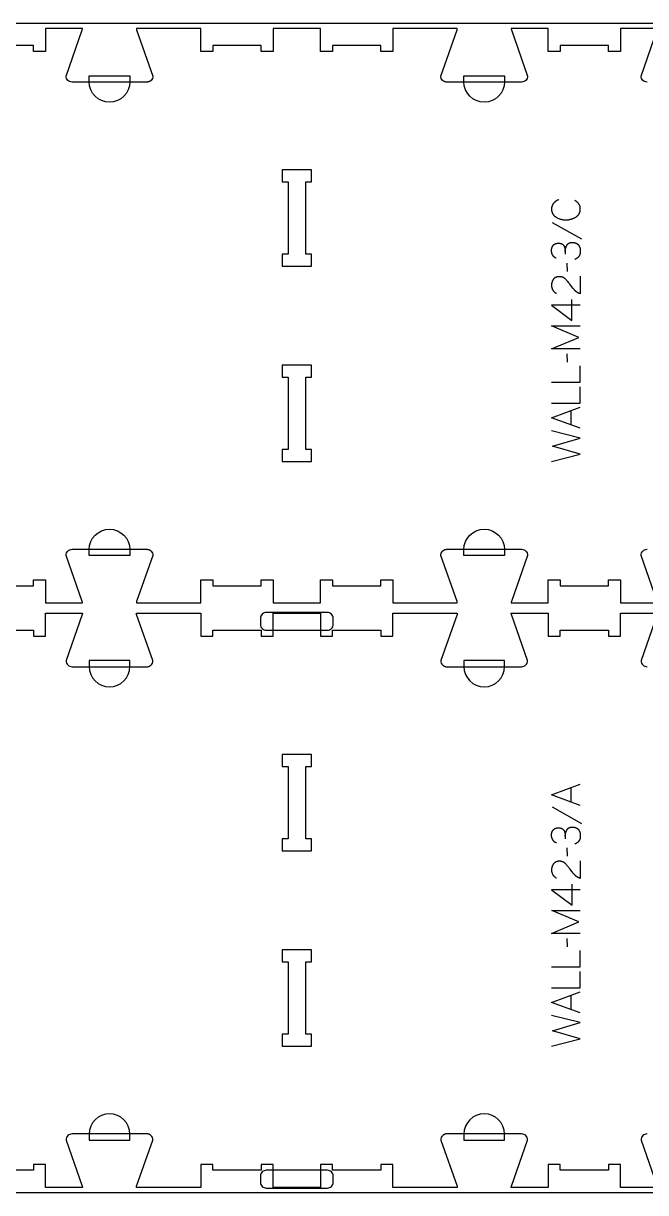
# Model space of a CAD drawing. Extents: x 0 to 4485, y 0 to 10771.
# Drawn here: x 1321 to 1971, y 4349 to 5569 of the extents above; entities that cross this region are included whole.
import ezdxf

# ---------------------------------------------------------------- set-up
doc = ezdxf.new("R2010")
doc.units = 0
for name, color, linetype in [('0_SHEET_SPRUCEPLY_2440X122', 1, 'CONTINUOUS'), ('1_ANYTOOL_1MMDEEP_LABELS_S', 2, 'CONTINUOUS'), ('3_ANYTOOL_CUTTHROUGH_INSID', 4, 'CONTINUOUS'), ('4_ANYTOOL_CUTTHROUGH_OUTSI', 5, 'CONTINUOUS'), ('5_ANYTOOL_HALF_MILL_9MM_IN', 3, 'CONTINUOUS')]:
    doc.layers.add(name, color=color, linetype=linetype)

msp = doc.modelspace()

# ---------------------------------------------------------------- linework, layer by layer
at = {"layer": '0_SHEET_SPRUCEPLY_2440X122'}
msp.add_lwpolyline([(371.7, 5569.4), (371.7, 4349.4), (2811.7, 4349.4), (2811.7, 5569.4)], close=True, dxfattribs=at)
at = {"layer": '1_ANYTOOL_1MMDEEP_LABELS_S', "color": 2}
for points in [[(1880, 5385.5), (1879.6, 5385.3), (1879.2, 5385.1), (1878.8, 5384.9), (1878.4, 5384.8), (1878.1, 5384.6), (1877.7, 5384.3), (1877.4, 5384.1), (1877, 5383.9), (1876.7, 5383.7), (1876.4, 5383.4), (1876.1, 5383.1), (1875.8, 5382.9), (1875.5, 5382.6), (1875.2, 5382.3), (1874.9, 5382), (1874.6, 5381.7), (1874.5, 5381.5), (1874.4, 5381.4), (1874.2, 5381.2), (1874.1, 5381.1), (1874, 5380.9), (1873.9, 5380.7), (1873.8, 5380.6), (1873.7, 5380.4), (1873.6, 5380.2), (1873.5, 5380), (1873.4, 5379.8), (1873.3, 5379.7), (1873.3, 5379.5), (1873.2, 5379.3), (1873.1, 5379.1), (1873, 5378.9), (1873, 5378.7), (1872.9, 5378.5), (1872.9, 5378.3), (1872.8, 5378.1), (1872.8, 5377.9), (1872.7, 5377.7), (1872.7, 5377.5), (1872.6, 5377.3), (1872.6, 5377.1), (1872.6, 5376.9), (1872.6, 5376.7), (1872.5, 5376.5), (1872.5, 5376.3), (1872.5, 5376), (1872.5, 5375.8), (1872.5, 5375.6), (1872.5, 5375.3), (1872.5, 5374.9), (1872.5, 5374.6), (1872.6, 5374.3), (1872.6, 5373.9), (1872.7, 5373.6), (1872.7, 5373.3), (1872.8, 5373), (1872.9, 5372.7), (1873, 5372.4), (1873.1, 5372.1), (1873.2, 5371.8), (1873.3, 5371.6), (1873.3, 5371.4), (1873.4, 5371.3), (1873.5, 5371.1), (1873.5, 5371), (1873.6, 5370.9), (1873.7, 5370.7), (1873.8, 5370.6), (1873.8, 5370.5), (1873.9, 5370.4), (1874, 5370.2), (1874.1, 5370.1), (1874.2, 5370), (1874.2, 5369.9), (1874.3, 5369.7), (1874.5, 5369.5), (1874.7, 5369.3), (1874.9, 5369.1), (1875.1, 5368.8), (1875.4, 5368.6), (1875.6, 5368.4), (1875.8, 5368.2), (1876.1, 5368), (1876.4, 5367.8), (1876.6, 5367.6), (1876.9, 5367.4), (1877.2, 5367.3), (1877.8, 5366.9), (1878.4, 5366.6), (1879, 5366.3), (1879.6, 5366), (1880.2, 5365.8), (1880.8, 5365.5), (1881.5, 5365.3), (1882.1, 5365.2), (1882.8, 5365), (1883.4, 5364.8), (1884.1, 5364.7), (1884.8, 5364.6), (1885.4, 5364.5), (1886.1, 5364.5), (1886.8, 5364.5), (1887.5, 5364.5), (1888.2, 5364.5), (1888.9, 5364.5), (1889.6, 5364.6), (1890.3, 5364.6), (1890.9, 5364.7), (1891.6, 5364.9), (1892.2, 5365), (1892.6, 5365.1), (1892.9, 5365.2), (1893.2, 5365.3), (1893.5, 5365.4), (1893.8, 5365.5), (1894.2, 5365.6), (1894.5, 5365.7), (1894.8, 5365.8), (1895.4, 5366.1), (1896, 5366.3), (1896.6, 5366.6), (1897.2, 5367), (1897.8, 5367.3), (1898.1, 5367.5), (1898.4, 5367.7), (1898.6, 5367.9), (1898.9, 5368.1), (1899.2, 5368.3), (1899.4, 5368.5), (1899.6, 5368.7), (1899.9, 5368.9), (1900.1, 5369.1), (1900.3, 5369.4), (1900.5, 5369.6), (1900.6, 5369.7), (1900.7, 5369.9), (1900.8, 5370), (1900.8, 5370.1), (1900.9, 5370.2), (1901, 5370.4), (1901.1, 5370.5), (1901.2, 5370.6), (1901.3, 5370.8), (1901.3, 5370.9), (1901.4, 5371), (1901.5, 5371.2), (1901.6, 5371.4), (1901.7, 5371.7), (1901.8, 5372), (1901.9, 5372.3), (1902, 5372.6), (1902.1, 5372.9), (1902.2, 5373.2), (1902.3, 5373.5), (1902.3, 5373.9), (1902.4, 5374.2), (1902.4, 5374.5), (1902.5, 5374.9), (1902.5, 5375.2), (1902.5, 5375.6), (1902.5, 5375.9), (1902.5, 5376.3), (1902.5, 5376.7), (1902.5, 5376.9), (1902.4, 5377.1), (1902.4, 5377.2), (1902.4, 5377.4), (1902.4, 5377.6), (1902.3, 5377.8), (1902.3, 5377.9), (1902.3, 5378.1), (1902.2, 5378.3), (1902.2, 5378.5), (1902.1, 5378.6), (1902.1, 5378.8), (1902, 5378.9), (1902, 5379.1), (1901.9, 5379.3), (1901.9, 5379.4), (1901.8, 5379.6), (1901.7, 5379.7), (1901.7, 5379.9), (1901.6, 5380), (1901.5, 5380.2), (1901.4, 5380.3), (1901.3, 5380.5), (1901.3, 5380.6), (1901.2, 5380.8), (1901.1, 5380.9), (1901, 5381), (1900.9, 5381.2), (1900.7, 5381.4), (1900.5, 5381.7), (1900.2, 5381.9), (1900, 5382.2), (1899.8, 5382.4), (1899.5, 5382.7), (1899.3, 5382.9), (1899, 5383.1), (1898.7, 5383.4), (1898.5, 5383.6), (1898.2, 5383.8), (1897.9, 5384), (1897.6, 5384.2), (1897.3, 5384.4), (1897, 5384.6), (1896.7, 5384.8)], [(1873, 5361.8), (1903.7, 5344.7)], [(1877.4, 5324.3), (1877.1, 5324.5), (1876.8, 5324.6), (1876.6, 5324.8), (1876.3, 5325), (1876, 5325.1), (1875.8, 5325.3), (1875.5, 5325.5), (1875.4, 5325.6), (1875.3, 5325.7), (1875.2, 5325.8), (1875, 5325.9), (1874.9, 5326.1), (1874.8, 5326.2), (1874.7, 5326.3), (1874.6, 5326.4), (1874.5, 5326.5), (1874.4, 5326.6), (1874.3, 5326.7), (1874.2, 5326.8), (1874.1, 5327), (1874.1, 5327.1), (1874, 5327.2), (1873.9, 5327.3), (1873.8, 5327.5), (1873.7, 5327.6), (1873.7, 5327.7), (1873.6, 5327.8), (1873.5, 5328), (1873.4, 5328.1), (1873.4, 5328.2), (1873.3, 5328.4), (1873.3, 5328.5), (1873.2, 5328.7), (1873.1, 5328.8), (1873.1, 5328.9), (1873, 5329.1), (1873, 5329.2), (1872.9, 5329.4), (1872.9, 5329.5), (1872.8, 5329.8), (1872.7, 5330.1), (1872.7, 5330.5), (1872.6, 5330.8), (1872.6, 5331.1), (1872.5, 5331.4), (1872.5, 5331.8), (1872.5, 5332.1), (1872.5, 5332.5), (1872.5, 5332.7), (1872.5, 5332.9), (1872.5, 5333.1), (1872.5, 5333.3), (1872.5, 5333.5), (1872.6, 5333.7), (1872.6, 5333.9), (1872.6, 5334.1), (1872.7, 5334.3), (1872.7, 5334.5), (1872.7, 5334.7), (1872.8, 5334.8), (1872.8, 5335), (1872.9, 5335.2), (1872.9, 5335.4), (1873, 5335.5), (1873, 5335.7), (1873.1, 5335.9), (1873.2, 5336.1), (1873.2, 5336.2), (1873.3, 5336.4), (1873.4, 5336.5), (1873.5, 5336.7), (1873.6, 5336.8), (1873.7, 5337), (1873.7, 5337.1), (1873.8, 5337.3), (1873.9, 5337.4), (1874.1, 5337.6), (1874.2, 5337.7), (1874.3, 5337.9), (1874.4, 5338), (1874.5, 5338.1), (1874.6, 5338.2), (1874.8, 5338.4), (1874.9, 5338.5), (1875, 5338.6), (1875.2, 5338.7), (1875.3, 5338.8), (1875.4, 5338.9), (1875.6, 5339), (1875.7, 5339.1), (1875.9, 5339.2), (1876, 5339.3), (1876.2, 5339.4), (1876.3, 5339.4), (1876.5, 5339.5), (1876.7, 5339.6), (1876.8, 5339.6), (1877, 5339.7), (1877.2, 5339.7), (1877.4, 5339.8), (1877.5, 5339.8), (1877.7, 5339.9), (1877.9, 5339.9), (1878.1, 5340), (1878.3, 5340), (1878.5, 5340), (1878.7, 5340), (1878.9, 5340), (1879.1, 5340.1), (1879.3, 5340.1), (1879.5, 5340.1), (1880.1, 5340.1), (1880.4, 5340), (1880.7, 5340), (1881.1, 5340), (1881.4, 5340), (1881.5, 5339.9), (1881.6, 5339.9), (1881.8, 5339.9), (1881.9, 5339.8), (1882.1, 5339.8), (1882.2, 5339.8), (1882.3, 5339.7), (1882.5, 5339.7), (1882.6, 5339.7), (1882.7, 5339.6), (1882.8, 5339.6), (1882.9, 5339.5), (1883.1, 5339.5), (1883.2, 5339.4), (1883.3, 5339.4), (1883.4, 5339.3), (1883.5, 5339.2), (1883.6, 5339.2), (1883.7, 5339.1), (1883.8, 5339), (1883.9, 5339), (1884, 5338.9), (1884.2, 5338.8), (1884.3, 5338.6), (1884.5, 5338.5), (1884.7, 5338.3), (1884.7, 5338.2), (1884.8, 5338.1), (1884.9, 5338), (1885, 5338), (1885, 5337.9), (1885.1, 5337.8), (1885.2, 5337.7), (1885.2, 5337.6), (1885.3, 5337.5), (1885.4, 5337.4), (1885.4, 5337.3), (1885.5, 5337.2), (1885.5, 5337.1), (1885.6, 5337.1), (1885.6, 5337), (1885.7, 5336.9), (1885.7, 5336.8), (1885.8, 5336.7), (1885.8, 5336.6), (1885.9, 5336.5), (1885.9, 5336.4), (1886, 5336.2), (1886, 5336), (1886.1, 5335.8), (1886.2, 5335.6), (1886.3, 5335.4), (1886.3, 5335.2), (1886.4, 5334.9), (1886.4, 5334.7), (1886.5, 5334.5), (1886.5, 5334.3), (1886.5, 5334), (1886.6, 5333.8), (1886.6, 5333.5), (1886.6, 5333.3), (1886.7, 5333.1), (1886.7, 5332.8), (1886.7, 5332.6), (1886.7, 5332.3), (1886.7, 5328.6)], [(1886.7, 5331.4), (1886.8, 5331.8), (1886.8, 5332.3), (1886.8, 5332.7), (1886.9, 5333.1), (1887, 5333.6), (1887.1, 5334), (1887.1, 5334.4), (1887.3, 5334.8), (1887.4, 5335.2), (1887.5, 5335.6), (1887.6, 5336), (1887.8, 5336.4), (1887.9, 5336.8), (1888.1, 5337.1), (1888.3, 5337.5), (1888.5, 5337.9), (1888.6, 5338.1), (1888.7, 5338.2), (1888.7, 5338.3), (1888.8, 5338.4), (1888.8, 5338.5), (1888.9, 5338.6), (1889, 5338.7), (1889, 5338.7), (1889.1, 5338.8), (1889.1, 5338.9), (1889.2, 5339), (1889.3, 5339), (1889.3, 5339.1), (1889.4, 5339.2), (1889.5, 5339.2), (1889.5, 5339.3), (1889.6, 5339.4), (1889.7, 5339.4), (1889.8, 5339.5), (1889.8, 5339.6), (1889.9, 5339.6), (1890, 5339.7), (1890.1, 5339.7), (1890.1, 5339.8), (1890.2, 5339.8), (1890.3, 5339.9), (1890.4, 5340), (1890.5, 5340), (1890.6, 5340.1), (1890.6, 5340.1), (1890.7, 5340.1), (1890.8, 5340.2), (1890.9, 5340.2), (1891, 5340.3), (1891.1, 5340.3), (1891.2, 5340.3), (1891.4, 5340.4), (1891.6, 5340.5), (1891.8, 5340.5), (1892, 5340.6), (1892.2, 5340.7), (1892.4, 5340.7), (1892.6, 5340.7), (1892.9, 5340.8), (1893.1, 5340.8), (1893.3, 5340.8), (1893.6, 5340.8), (1893.8, 5340.8), (1894.1, 5340.8), (1894.3, 5340.8), (1894.6, 5340.8), (1894.9, 5340.8), (1895.1, 5340.8), (1895.4, 5340.8), (1895.7, 5340.7), (1895.9, 5340.7), (1896.2, 5340.7), (1896.4, 5340.6), (1896.6, 5340.6), (1896.9, 5340.5), (1897.1, 5340.5), (1897.3, 5340.4), (1897.5, 5340.4), (1897.7, 5340.3), (1897.9, 5340.2), (1898.1, 5340.1), (1898.3, 5340.1), (1898.5, 5340), (1898.7, 5339.9), (1898.9, 5339.8), (1899.1, 5339.7), (1899.2, 5339.6), (1899.4, 5339.4), (1899.5, 5339.3), (1899.7, 5339.2), (1899.9, 5339.1), (1899.9, 5339), (1900, 5338.9), (1900.1, 5338.9), (1900.1, 5338.8), (1900.2, 5338.7), (1900.3, 5338.7), (1900.3, 5338.6), (1900.4, 5338.5), (1900.5, 5338.4), (1900.7, 5338.2), (1900.8, 5338), (1900.9, 5337.9), (1901, 5337.7), (1901.1, 5337.5), (1901.2, 5337.4), (1901.3, 5337.2), (1901.4, 5337), (1901.5, 5336.8), (1901.6, 5336.6), (1901.7, 5336.4), (1901.7, 5336.2), (1901.8, 5336), (1901.9, 5335.8), (1901.9, 5335.6), (1902, 5335.4), (1902.1, 5335.2), (1902.1, 5335), (1902.2, 5334.8), (1902.2, 5334.5), (1902.3, 5334.3), (1902.3, 5334.1), (1902.3, 5333.8), (1902.4, 5333.6), (1902.4, 5333.1), (1902.5, 5332.6), (1902.5, 5332.1), (1902.5, 5331.6), (1902.5, 5331.2), (1902.5, 5330.8), (1902.5, 5330.5), (1902.4, 5330.1), (1902.4, 5329.7), (1902.3, 5329.6), (1902.3, 5329.4), (1902.3, 5329.2), (1902.2, 5329.1), (1902.2, 5328.9), (1902.1, 5328.7), (1902.1, 5328.6), (1902.1, 5328.4), (1902, 5328.3), (1901.9, 5328.1), (1901.9, 5328), (1901.8, 5327.8), (1901.8, 5327.7), (1901.7, 5327.5), (1901.6, 5327.4), (1901.6, 5327.2), (1901.5, 5327.1), (1901.4, 5326.9), (1901.3, 5326.8), (1901.3, 5326.7), (1901.2, 5326.5), (1901.1, 5326.4), (1901, 5326.3), (1900.9, 5326.1), (1900.8, 5326), (1900.7, 5325.9), (1900.6, 5325.8), (1900.5, 5325.6), (1900.4, 5325.5), (1900.3, 5325.4), (1900.2, 5325.3), (1900, 5325.2), (1899.9, 5325.1), (1899.8, 5325), (1899.7, 5324.9), (1899.6, 5324.7), (1899.4, 5324.6), (1899.3, 5324.5), (1899.2, 5324.4), (1899, 5324.3), (1898.9, 5324.2), (1898.7, 5324.2), (1898.6, 5324.1), (1898.4, 5324), (1898.1, 5323.8), (1897.8, 5323.6), (1897.5, 5323.5), (1897.2, 5323.3), (1896.8, 5323.2)], [(1888.6, 5319.3), (1888.7, 5310.5)], [(1902.5, 5305.6), (1902.4, 5287.3), (1902, 5287.5), (1901.7, 5287.5), (1901.5, 5287.6), (1901.3, 5287.7), (1901.1, 5287.8), (1900.9, 5287.9), (1900.7, 5288), (1900.4, 5288.1), (1900.2, 5288.2), (1900, 5288.3), (1899.8, 5288.4), (1899.6, 5288.5), (1899.4, 5288.6), (1899.2, 5288.8), (1899, 5288.9), (1898.8, 5289), (1898.7, 5289.1), (1898.5, 5289.3), (1898.3, 5289.4), (1898.1, 5289.6), (1897.9, 5289.7), (1897.7, 5289.9), (1897.6, 5290), (1897.4, 5290.2), (1897.2, 5290.3), (1897.1, 5290.5), (1896.9, 5290.7), (1896.7, 5290.8), (1896.6, 5291), (1896.3, 5291.4), (1895, 5292.8), (1893.9, 5294.3), (1892.7, 5295.8), (1891.6, 5297.4), (1891, 5298.1), (1890.4, 5298.8), (1889.9, 5299.6), (1889.3, 5300.2), (1888.7, 5300.9), (1888.1, 5301.6), (1887.5, 5302.2), (1886.9, 5302.8), (1886.7, 5302.9), (1886.5, 5303.1), (1886.4, 5303.2), (1886.2, 5303.3), (1886.1, 5303.5), (1885.9, 5303.6), (1885.7, 5303.7), (1885.5, 5303.8), (1885.4, 5303.9), (1885.2, 5304), (1885, 5304.1), (1884.8, 5304.2), (1884.6, 5304.3), (1884.5, 5304.4), (1884.3, 5304.5), (1884.1, 5304.5), (1883.9, 5304.6), (1883.7, 5304.7), (1883.5, 5304.7), (1883.3, 5304.8), (1883.1, 5304.9), (1882.9, 5304.9), (1882.7, 5305), (1882.5, 5305), (1882.3, 5305), (1882.1, 5305.1), (1881.8, 5305.1), (1881.6, 5305.1), (1881.4, 5305.1), (1881.2, 5305.1), (1881, 5305.1), (1880.7, 5305.1), (1880.5, 5305.1), (1880.2, 5305.1), (1880, 5305.1), (1879.8, 5305.1), (1879.5, 5305.1), (1879.3, 5305), (1879.1, 5305), (1878.8, 5305), (1878.6, 5304.9), (1878.4, 5304.9), (1878.2, 5304.8), (1878, 5304.8), (1877.8, 5304.7), (1877.6, 5304.7), (1877.4, 5304.6), (1877.2, 5304.5), (1877, 5304.4), (1876.8, 5304.3), (1876.6, 5304.2), (1876.4, 5304.1), (1876.3, 5304), (1876.1, 5303.9), (1875.9, 5303.8), (1875.8, 5303.7), (1875.6, 5303.6), (1875.5, 5303.5), (1875.3, 5303.3), (1875.2, 5303.2), (1875, 5303.1), (1874.9, 5302.9), (1874.7, 5302.8), (1874.6, 5302.6), (1874.5, 5302.4), (1874.3, 5302.3), (1874.2, 5302.1), (1874.1, 5302), (1874, 5301.8), (1873.9, 5301.6), (1873.8, 5301.4), (1873.7, 5301.3), (1873.6, 5301.1), (1873.5, 5300.9), (1873.4, 5300.7), (1873.3, 5300.5), (1873.2, 5300.3), (1873.2, 5300.1), (1873.1, 5299.9), (1873, 5299.7), (1873, 5299.5), (1872.9, 5299.3), (1872.8, 5299.1), (1872.8, 5298.9), (1872.8, 5298.7), (1872.7, 5298.5), (1872.7, 5298.3), (1872.6, 5298.1), (1872.6, 5297.8), (1872.6, 5297.6), (1872.6, 5297.4), (1872.5, 5297.2), (1872.5, 5296.9), (1872.5, 5296.7), (1872.5, 5296.2), (1872.5, 5295.9), (1872.5, 5295.5), (1872.5, 5295.1), (1872.6, 5294.8), (1872.6, 5294.5), (1872.7, 5294.1), (1872.7, 5293.8), (1872.8, 5293.5), (1872.9, 5293.2), (1873, 5293), (1873, 5292.9), (1873.1, 5292.7), (1873.1, 5292.6), (1873.2, 5292.4), (1873.2, 5292.3), (1873.3, 5292.1), (1873.3, 5292), (1873.4, 5291.8), (1873.5, 5291.7), (1873.5, 5291.5), (1873.6, 5291.4), (1873.7, 5291.3), (1873.8, 5291.1), (1873.9, 5291), (1873.9, 5290.9), (1874, 5290.8), (1874.1, 5290.6), (1874.2, 5290.5), (1874.3, 5290.4), (1874.4, 5290.3), (1874.5, 5290.1), (1874.6, 5290), (1874.7, 5289.9), (1874.8, 5289.8), (1874.9, 5289.7), (1875, 5289.6), (1875.1, 5289.4), (1875.3, 5289.3), (1875.4, 5289.2), (1875.5, 5289.1), (1875.6, 5289), (1875.9, 5288.8), (1876.1, 5288.6), (1876.4, 5288.4), (1876.7, 5288.2), (1877, 5288.1), (1877.3, 5287.9), (1877.6, 5287.7)], [(1902.5, 5275.4), (1872.5, 5275.4), (1893.8, 5259.4)], [(1893.8, 5259.4), (1893.8, 5281.2)], [(1902.5, 5229.8), (1872.5, 5229.8), (1900.9, 5241.8), (1872.6, 5253.8), (1902.5, 5253.8)], [(1888.6, 5224.7), (1888.7, 5215.9)], [(1872.5, 5195), (1902.5, 5195), (1902.5, 5212.1)], [(1872.5, 5173.1), (1902.5, 5173.1), (1902.5, 5190.2)], [(1902.5, 5146.9), (1872.5, 5157.8), (1902.5, 5168.9)], [(1892.9, 5150.4), (1892.9, 5165.3)], [(1872.5, 5112.2), (1902.5, 5119.9), (1873.4, 5128.4), (1902.5, 5136.8), (1872.5, 5144.3)], [(1902.5, 4753.5), (1872.5, 4764.4), (1902.5, 4775.5)], [(1893, 4757), (1893, 4771.9)], [(1873, 4751.8), (1903.8, 4734.6)], [(1877.5, 4714.3), (1877.1, 4714.4), (1876.9, 4714.6), (1876.6, 4714.8), (1876.3, 4714.9), (1876, 4715.1), (1875.8, 4715.3), (1875.5, 4715.5), (1875.4, 4715.6), (1875.3, 4715.7), (1875.2, 4715.8), (1875.1, 4715.9), (1875, 4716), (1874.9, 4716.1), (1874.7, 4716.2), (1874.6, 4716.4), (1874.5, 4716.5), (1874.4, 4716.6), (1874.4, 4716.7), (1874.3, 4716.8), (1874.2, 4716.9), (1874.1, 4717.1), (1874, 4717.2), (1873.9, 4717.3), (1873.8, 4717.4), (1873.8, 4717.6), (1873.7, 4717.7), (1873.6, 4717.8), (1873.5, 4718), (1873.5, 4718.1), (1873.4, 4718.2), (1873.3, 4718.4), (1873.3, 4718.5), (1873.2, 4718.6), (1873.2, 4718.8), (1873.1, 4718.9), (1873.1, 4719.1), (1873, 4719.2), (1873, 4719.4), (1872.9, 4719.5), (1872.8, 4719.8), (1872.8, 4720.1), (1872.7, 4720.4), (1872.6, 4720.8), (1872.6, 4721.1), (1872.6, 4721.4), (1872.5, 4721.8), (1872.5, 4722.1), (1872.5, 4722.5), (1872.5, 4722.7), (1872.5, 4722.9), (1872.5, 4723.1), (1872.6, 4723.3), (1872.6, 4723.5), (1872.6, 4723.7), (1872.6, 4723.9), (1872.6, 4724.1), (1872.7, 4724.3), (1872.7, 4724.5), (1872.7, 4724.6), (1872.8, 4724.8), (1872.8, 4725), (1872.9, 4725.2), (1872.9, 4725.4), (1873, 4725.5), (1873.1, 4725.7), (1873.1, 4725.9), (1873.2, 4726), (1873.3, 4726.2), (1873.3, 4726.4), (1873.4, 4726.5), (1873.5, 4726.7), (1873.6, 4726.8), (1873.7, 4727), (1873.8, 4727.1), (1873.9, 4727.3), (1874, 4727.4), (1874.1, 4727.6), (1874.2, 4727.7), (1874.3, 4727.8), (1874.4, 4728), (1874.5, 4728.1), (1874.7, 4728.2), (1874.8, 4728.3), (1874.9, 4728.5), (1875, 4728.6), (1875.2, 4728.7), (1875.3, 4728.8), (1875.5, 4728.9), (1875.6, 4729), (1875.7, 4729.1), (1875.9, 4729.2), (1876, 4729.3), (1876.2, 4729.3), (1876.4, 4729.4), (1876.5, 4729.5), (1876.7, 4729.5), (1876.9, 4729.6), (1877, 4729.7), (1877.2, 4729.7), (1877.4, 4729.8), (1877.6, 4729.8), (1877.8, 4729.9), (1877.9, 4729.9), (1878.1, 4729.9), (1878.3, 4730), (1878.5, 4730), (1878.7, 4730), (1878.9, 4730), (1879.1, 4730), (1879.3, 4730), (1879.6, 4730), (1880.1, 4730), (1880.4, 4730), (1880.8, 4730), (1881.1, 4730), (1881.4, 4729.9), (1881.5, 4729.9), (1881.7, 4729.9), (1881.8, 4729.9), (1882, 4729.8), (1882.1, 4729.8), (1882.2, 4729.8), (1882.4, 4729.7), (1882.5, 4729.7), (1882.6, 4729.6), (1882.7, 4729.6), (1882.9, 4729.5), (1883, 4729.5), (1883.1, 4729.4), (1883.2, 4729.4), (1883.3, 4729.3), (1883.4, 4729.3), (1883.5, 4729.2), (1883.6, 4729.2), (1883.7, 4729.1), (1883.8, 4729), (1883.9, 4729), (1884, 4728.9), (1884.2, 4728.7), (1884.4, 4728.6), (1884.5, 4728.4), (1884.7, 4728.3), (1884.8, 4728.2), (1884.8, 4728.1), (1884.9, 4728), (1885, 4727.9), (1885.1, 4727.9), (1885.1, 4727.8), (1885.2, 4727.7), (1885.3, 4727.6), (1885.3, 4727.5), (1885.4, 4727.4), (1885.4, 4727.3), (1885.5, 4727.2), (1885.6, 4727.1), (1885.6, 4727), (1885.7, 4726.9), (1885.7, 4726.8), (1885.8, 4726.7), (1885.8, 4726.6), (1885.9, 4726.5), (1885.9, 4726.4), (1885.9, 4726.3), (1886, 4726.2), (1886.1, 4726), (1886.1, 4725.8), (1886.2, 4725.6), (1886.3, 4725.4), (1886.3, 4725.1), (1886.4, 4724.9), (1886.4, 4724.7), (1886.5, 4724.5), (1886.5, 4724.2), (1886.6, 4724), (1886.6, 4723.8), (1886.6, 4723.5), (1886.7, 4723.3), (1886.7, 4723), (1886.7, 4722.8), (1886.7, 4722.6), (1886.7, 4722.3), (1886.8, 4718.6)], [(1886.8, 4721.4), (1886.8, 4721.8), (1886.8, 4722.3), (1886.9, 4722.7), (1886.9, 4723.1), (1887, 4723.5), (1887.1, 4723.9), (1887.2, 4724.4), (1887.3, 4724.8), (1887.4, 4725.2), (1887.5, 4725.6), (1887.6, 4726), (1887.8, 4726.3), (1888, 4726.7), (1888.1, 4727.1), (1888.3, 4727.5), (1888.5, 4727.9), (1888.6, 4728), (1888.7, 4728.2), (1888.7, 4728.3), (1888.8, 4728.4), (1888.9, 4728.5), (1888.9, 4728.6), (1889, 4728.6), (1889, 4728.7), (1889.1, 4728.8), (1889.2, 4728.9), (1889.2, 4728.9), (1889.3, 4729), (1889.4, 4729.1), (1889.4, 4729.2), (1889.5, 4729.2), (1889.6, 4729.3), (1889.6, 4729.4), (1889.7, 4729.4), (1889.8, 4729.5), (1889.9, 4729.5), (1889.9, 4729.6), (1890, 4729.7), (1890.1, 4729.7), (1890.2, 4729.8), (1890.2, 4729.8), (1890.3, 4729.9), (1890.4, 4729.9), (1890.5, 4730), (1890.6, 4730), (1890.7, 4730.1), (1890.8, 4730.1), (1890.8, 4730.2), (1890.9, 4730.2), (1891, 4730.2), (1891.1, 4730.3), (1891.2, 4730.3), (1891.4, 4730.4), (1891.6, 4730.5), (1891.8, 4730.5), (1892, 4730.6), (1892.2, 4730.6), (1892.4, 4730.7), (1892.7, 4730.7), (1892.9, 4730.7), (1893.1, 4730.8), (1893.3, 4730.8), (1893.6, 4730.8), (1893.8, 4730.8), (1894.1, 4730.8), (1894.4, 4730.8), (1894.6, 4730.8), (1894.9, 4730.8), (1895.2, 4730.8), (1895.4, 4730.8), (1895.7, 4730.7), (1895.9, 4730.7), (1896.2, 4730.7), (1896.4, 4730.6), (1896.6, 4730.6), (1896.9, 4730.5), (1897.1, 4730.5), (1897.3, 4730.4), (1897.5, 4730.3), (1897.7, 4730.3), (1897.9, 4730.2), (1898.1, 4730.1), (1898.3, 4730), (1898.5, 4729.9), (1898.7, 4729.8), (1898.9, 4729.7), (1899.1, 4729.6), (1899.2, 4729.5), (1899.4, 4729.4), (1899.6, 4729.3), (1899.7, 4729.2), (1899.9, 4729), (1899.9, 4729), (1900, 4728.9), (1900.1, 4728.8), (1900.2, 4728.8), (1900.2, 4728.7), (1900.3, 4728.6), (1900.4, 4728.6), (1900.4, 4728.5), (1900.6, 4728.3), (1900.7, 4728.2), (1900.8, 4728), (1900.9, 4727.8), (1901, 4727.7), (1901.1, 4727.5), (1901.2, 4727.3), (1901.3, 4727.2), (1901.4, 4727), (1901.5, 4726.8), (1901.6, 4726.6), (1901.7, 4726.4), (1901.8, 4726.2), (1901.8, 4726), (1901.9, 4725.8), (1902, 4725.6), (1902, 4725.4), (1902.1, 4725.2), (1902.1, 4725), (1902.2, 4724.7), (1902.2, 4724.5), (1902.3, 4724.3), (1902.3, 4724.1), (1902.4, 4723.8), (1902.4, 4723.6), (1902.5, 4723.1), (1902.5, 4722.6), (1902.5, 4722.1), (1902.5, 4721.6), (1902.5, 4721.2), (1902.5, 4720.8), (1902.5, 4720.4), (1902.4, 4720.1), (1902.4, 4719.7), (1902.4, 4719.6), (1902.3, 4719.4), (1902.3, 4719.2), (1902.3, 4719), (1902.2, 4718.9), (1902.2, 4718.7), (1902.1, 4718.6), (1902.1, 4718.4), (1902, 4718.2), (1902, 4718.1), (1901.9, 4717.9), (1901.9, 4717.8), (1901.8, 4717.6), (1901.7, 4717.5), (1901.7, 4717.3), (1901.6, 4717.2), (1901.5, 4717.1), (1901.4, 4716.9), (1901.4, 4716.8), (1901.3, 4716.6), (1901.2, 4716.5), (1901.1, 4716.4), (1901, 4716.2), (1900.9, 4716.1), (1900.8, 4716), (1900.7, 4715.9), (1900.6, 4715.7), (1900.5, 4715.6), (1900.4, 4715.5), (1900.3, 4715.4), (1900.2, 4715.3), (1900.1, 4715.2), (1900, 4715), (1899.8, 4714.9), (1899.7, 4714.8), (1899.6, 4714.7), (1899.5, 4714.6), (1899.3, 4714.5), (1899.2, 4714.4), (1899, 4714.3), (1898.9, 4714.2), (1898.8, 4714.1), (1898.6, 4714), (1898.5, 4714), (1898.2, 4713.8), (1897.8, 4713.6), (1897.5, 4713.5), (1897.2, 4713.3), (1896.8, 4713.2)], [(1888.6, 4709.3), (1888.7, 4700.5)], [(1902.5, 4695.6), (1902.4, 4677.3), (1902, 4677.4), (1901.8, 4677.5), (1901.5, 4677.6), (1901.3, 4677.7), (1901.1, 4677.8), (1900.9, 4677.9), (1900.7, 4678), (1900.5, 4678.1), (1900.3, 4678.2), (1900, 4678.3), (1899.8, 4678.4), (1899.6, 4678.5), (1899.4, 4678.6), (1899.3, 4678.7), (1899.1, 4678.9), (1898.9, 4679), (1898.7, 4679.1), (1898.5, 4679.3), (1898.3, 4679.4), (1898.1, 4679.5), (1897.9, 4679.7), (1897.8, 4679.8), (1897.6, 4680), (1897.4, 4680.1), (1897.3, 4680.3), (1897.1, 4680.5), (1896.9, 4680.6), (1896.8, 4680.8), (1896.6, 4681), (1896.3, 4681.3), (1895.1, 4682.8), (1893.9, 4684.3), (1892.7, 4685.8), (1891.6, 4687.3), (1891, 4688.1), (1890.5, 4688.8), (1889.9, 4689.5), (1889.3, 4690.2), (1888.7, 4690.9), (1888.1, 4691.5), (1887.5, 4692.2), (1886.9, 4692.8), (1886.7, 4692.9), (1886.6, 4693), (1886.4, 4693.2), (1886.2, 4693.3), (1886.1, 4693.4), (1885.9, 4693.6), (1885.7, 4693.7), (1885.6, 4693.8), (1885.4, 4693.9), (1885.2, 4694), (1885, 4694.1), (1884.9, 4694.2), (1884.7, 4694.3), (1884.5, 4694.4), (1884.3, 4694.4), (1884.1, 4694.5), (1883.9, 4694.6), (1883.7, 4694.7), (1883.5, 4694.7), (1883.3, 4694.8), (1883.1, 4694.8), (1882.9, 4694.9), (1882.7, 4694.9), (1882.5, 4695), (1882.3, 4695), (1882.1, 4695), (1881.9, 4695.1), (1881.6, 4695.1), (1881.4, 4695.1), (1881.2, 4695.1), (1881, 4695.1), (1880.8, 4695.1), (1880.5, 4695.1), (1880.3, 4695.1), (1880, 4695.1), (1879.8, 4695.1), (1879.5, 4695.1), (1879.3, 4695), (1879.1, 4695), (1878.9, 4695), (1878.6, 4694.9), (1878.4, 4694.9), (1878.2, 4694.8), (1878, 4694.8), (1877.8, 4694.7), (1877.6, 4694.6), (1877.4, 4694.6), (1877.2, 4694.5), (1877, 4694.4), (1876.8, 4694.3), (1876.6, 4694.2), (1876.5, 4694.1), (1876.3, 4694), (1876.1, 4693.9), (1876, 4693.8), (1875.8, 4693.7), (1875.6, 4693.6), (1875.5, 4693.4), (1875.3, 4693.3), (1875.2, 4693.2), (1875, 4693), (1874.9, 4692.9), (1874.8, 4692.7), (1874.6, 4692.6), (1874.5, 4692.4), (1874.4, 4692.3), (1874.2, 4692.1), (1874.1, 4691.9), (1874, 4691.8), (1873.9, 4691.6), (1873.8, 4691.4), (1873.7, 4691.2), (1873.6, 4691.1), (1873.5, 4690.9), (1873.4, 4690.7), (1873.3, 4690.5), (1873.3, 4690.3), (1873.2, 4690.1), (1873.1, 4689.9), (1873, 4689.7), (1873, 4689.5), (1872.9, 4689.3), (1872.9, 4689.1), (1872.8, 4688.9), (1872.8, 4688.7), (1872.7, 4688.5), (1872.7, 4688.3), (1872.7, 4688), (1872.6, 4687.8), (1872.6, 4687.6), (1872.6, 4687.4), (1872.6, 4687.1), (1872.5, 4686.9), (1872.5, 4686.7), (1872.5, 4686.2), (1872.5, 4685.8), (1872.5, 4685.5), (1872.6, 4685.1), (1872.6, 4684.8), (1872.6, 4684.4), (1872.7, 4684.1), (1872.8, 4683.8), (1872.8, 4683.5), (1872.9, 4683.1), (1873, 4683), (1873, 4682.8), (1873.1, 4682.7), (1873.1, 4682.5), (1873.2, 4682.4), (1873.2, 4682.2), (1873.3, 4682.1), (1873.4, 4681.9), (1873.4, 4681.8), (1873.5, 4681.7), (1873.6, 4681.5), (1873.6, 4681.4), (1873.7, 4681.3), (1873.8, 4681.1), (1873.9, 4681), (1874, 4680.9), (1874, 4680.7), (1874.1, 4680.6), (1874.2, 4680.5), (1874.3, 4680.4), (1874.4, 4680.2), (1874.5, 4680.1), (1874.6, 4680), (1874.7, 4679.9), (1874.8, 4679.8), (1874.9, 4679.6), (1875, 4679.5), (1875.2, 4679.4), (1875.3, 4679.3), (1875.4, 4679.2), (1875.5, 4679.1), (1875.6, 4679), (1875.9, 4678.8), (1876.2, 4678.6), (1876.4, 4678.4), (1876.7, 4678.2), (1877, 4678), (1877.3, 4677.9), (1877.6, 4677.7)], [(1902.5, 4665.4), (1872.5, 4665.4), (1893.9, 4649.4)], [(1893.9, 4649.4), (1893.9, 4671.2)], [(1902.5, 4619.8), (1872.5, 4619.8), (1900.9, 4631.8), (1872.7, 4643.8), (1902.5, 4643.8)], [(1888.6, 4614.7), (1888.7, 4605.9)], [(1872.5, 4584.9), (1902.5, 4584.9), (1902.5, 4602)], [(1872.5, 4563.1), (1902.5, 4563.1), (1902.5, 4580.2)], [(1902.5, 4536.9), (1872.5, 4547.8), (1902.5, 4558.8)], [(1893, 4540.4), (1893, 4555.3)], [(1872.5, 4502.2), (1902.5, 4509.9), (1873.4, 4518.3), (1902.5, 4526.8), (1872.5, 4534.3)]]:
    msp.add_lwpolyline(points, dxfattribs=at)
at = {"layer": '3_ANYTOOL_CUTTHROUGH_INSID', "color": 4}
for points in [[(1621.7, 5416.7), (1591.5, 5416.7), (1591.5, 5404.2), (1597.5, 5404.2), (1597.5, 5328.7), (1591.5, 5328.7), (1591.5, 5316.2), (1622, 5316.2), (1622, 5328.7), (1616, 5328.7), (1616, 5404.2), (1622, 5404.2), (1622, 5416.7)], [(1591.7, 5112.2), (1622, 5112.2), (1622, 5124.7), (1616, 5124.7), (1616, 5200.2), (1622, 5200.2), (1622, 5212.7), (1591.5, 5212.7), (1591.5, 5200.2), (1597.5, 5200.2), (1597.5, 5124.7), (1591.5, 5124.7), (1591.5, 5112.2)], [(1591.5, 4806.4), (1591.5, 4794.2), (1597.5, 4794.2), (1597.5, 4718.7), (1591.5, 4718.7), (1591.5, 4706.2), (1622, 4706.2), (1622, 4718.7), (1616, 4718.7), (1616, 4794.2), (1622, 4794.2), (1622, 4806.7), (1591.5, 4806.7)], [(1622, 4502.4), (1622, 4514.7), (1616, 4514.7), (1616, 4590.2), (1622, 4590.2), (1622, 4602.7), (1591.5, 4602.7), (1591.5, 4590.2), (1597.5, 4590.2), (1597.5, 4514.7), (1591.5, 4514.7), (1591.5, 4502.2), (1622, 4502.2)]]:
    msp.add_lwpolyline(points, close=True, dxfattribs=at)
at = {"layer": '4_ANYTOOL_CUTTHROUGH_OUTSI', "color": 5}
for points in [[(1983.1, 5564.2), (1944.5, 5564.2), (1944.5, 5540.2), (1944.2, 5540.2), (1932.2, 5540.2), (1932, 5540.2), (1932, 5546.2), (1881.5, 5546.2), (1881.5, 5540.2), (1881.2, 5540.2), (1869.2, 5540.2), (1869, 5540.2), (1869, 5564.2), (1830.4, 5564.2), (1830.4, 5564.2, 0.061485), (1830.6, 5562.8), (1847.5, 5514.5), (1847.5, 5514.5), (1847.5, 5514.4), (1847.5, 5514.4, -0.414214), (1841.2, 5508.2), (1763.2, 5508.2), (1763.1, 5508.2), (1762.9, 5508.2), (1762.8, 5508.2), (1762.6, 5508.2), (1762.5, 5508.2), (1762.3, 5508.2), (1762.2, 5508.3), (1762, 5508.3), (1761.9, 5508.3), (1761.7, 5508.4), (1761.6, 5508.4), (1761.4, 5508.4), (1761.3, 5508.5), (1761.1, 5508.5), (1761, 5508.6), (1760.9, 5508.6), (1760.7, 5508.7), (1760.6, 5508.8), (1760.4, 5508.8), (1760.3, 5508.9), (1760.2, 5509), (1760, 5509.1), (1759.9, 5509.1), (1759.8, 5509.2), (1759.6, 5509.3), (1759.5, 5509.4), (1759.4, 5509.5), (1759.3, 5509.6), (1759.2, 5509.7), (1759, 5509.8), (1758.9, 5509.9), (1758.8, 5510, -0.198912), (1757, 5514.4), (1757, 5514.5), (1757, 5514.5), (1773.9, 5562.8), (1773.9, 5562.8, 0.061485), (1774.1, 5564.2), (1756.7, 5564.2), (1707, 5564.2), (1707, 5540.2), (1694.5, 5540.2), (1694.5, 5546.2), (1644, 5546.2), (1644, 5540.2), (1631.5, 5540.2), (1631.5, 5564.2), (1582, 5564.2), (1582, 5540.2), (1569.5, 5540.2), (1569.5, 5546.2), (1519, 5546.2), (1519, 5540.2), (1506.5, 5540.2), (1506.5, 5564.2), (1456.7, 5564.2), (1439.3, 5564.2), (1439.3, 5564.2, 0.061485), (1439.5, 5562.8), (1456.4, 5514.5), (1456.4, 5514.5), (1456.4, 5514.4), (1456.4, 5514.4, -0.198912), (1454.6, 5510), (1454.5, 5509.9), (1454.4, 5509.8), (1454.2, 5509.7), (1454.1, 5509.6), (1454, 5509.5), (1453.9, 5509.4), (1453.8, 5509.3), (1453.6, 5509.2), (1453.5, 5509.1), (1453.4, 5509.1), (1453.2, 5509), (1453.1, 5508.9), (1453, 5508.8), (1452.8, 5508.8), (1452.7, 5508.7), (1452.5, 5508.6), (1452.4, 5508.6), (1452.3, 5508.5), (1452.1, 5508.5), (1452, 5508.4), (1451.8, 5508.4), (1451.7, 5508.4), (1451.5, 5508.3), (1451.4, 5508.3), (1451.2, 5508.3), (1451.1, 5508.2), (1450.9, 5508.2), (1450.8, 5508.2), (1450.6, 5508.2), (1450.5, 5508.2), (1450.3, 5508.2), (1450.2, 5508.2), (1372.2, 5508.2, -0.414214), (1365.9, 5514.4), (1365.9, 5514.5), (1365.9, 5514.5), (1382.8, 5562.8), (1382.8, 5562.8, 0.061485), (1383.1, 5564.2), (1344.5, 5564.2), (1344.5, 5540.2), (1332, 5540.2), (1332, 5546.2), (1281.5, 5546.2)], [(1972.2, 5508.2, -0.414214), (1965.9, 5514.4), (1965.9, 5514.5), (1965.9, 5514.5), (1982.8, 5562.8)], [(1281.5, 4982.7), (1332, 4982.7), (1332, 4988.7), (1344.5, 4988.7), (1344.5, 4988.4), (1344.5, 4964.7), (1383.1, 4964.7), (1383.1, 4964.7, 0.061485), (1382.8, 4966.1), (1365.9, 5014.3), (1365.9, 5014.4), (1365.9, 5014.4), (1365.9, 5014.4, -0.414214), (1372.2, 5020.7), (1450.2, 5020.7), (1450.3, 5020.7), (1450.5, 5020.7), (1450.6, 5020.7), (1450.8, 5020.6), (1450.9, 5020.6), (1451.1, 5020.6), (1451.2, 5020.6), (1451.4, 5020.6), (1451.5, 5020.5), (1451.7, 5020.5), (1451.8, 5020.4), (1452, 5020.4), (1452.1, 5020.4), (1452.3, 5020.3), (1452.4, 5020.3), (1452.5, 5020.2), (1452.7, 5020.1), (1452.8, 5020.1), (1453, 5020), (1453.1, 5019.9), (1453.2, 5019.9), (1453.4, 5019.8), (1453.5, 5019.7), (1453.6, 5019.6), (1453.8, 5019.5), (1453.9, 5019.4), (1454, 5019.3), (1454.1, 5019.2), (1454.2, 5019.1), (1454.4, 5019), (1454.5, 5018.9), (1454.6, 5018.8, -0.198912), (1456.4, 5014.4), (1456.4, 5014.4), (1456.4, 5014.3), (1439.5, 4966.1), (1439.5, 4966.1, 0.061485), (1439.3, 4964.7), (1506.5, 4964.7), (1506.5, 4988.7), (1519, 4988.7), (1519, 4982.7), (1569.5, 4982.7), (1569.5, 4988.7), (1582, 4988.7), (1582, 4964.7), (1631.5, 4964.7), (1631.5, 4988.7), (1644, 4988.7), (1644, 4982.7), (1694.5, 4982.7), (1694.5, 4988.7), (1707, 4988.7), (1707, 4964.7), (1774.1, 4964.7), (1774.1, 4964.7, 0.061485), (1773.9, 4966.1), (1757, 5014.3), (1757, 5014.4), (1757, 5014.4), (1757, 5014.4, -0.198912), (1758.8, 5018.8), (1758.9, 5018.9), (1759, 5019), (1759.2, 5019.1), (1759.3, 5019.2), (1759.4, 5019.3), (1759.5, 5019.4), (1759.6, 5019.5), (1759.8, 5019.6), (1759.9, 5019.7), (1760, 5019.8), (1760.2, 5019.9), (1760.3, 5019.9), (1760.4, 5020), (1760.6, 5020.1), (1760.7, 5020.1), (1760.9, 5020.2), (1761, 5020.3), (1761.1, 5020.3), (1761.3, 5020.4), (1761.4, 5020.4), (1761.6, 5020.4), (1761.7, 5020.5), (1761.9, 5020.5), (1762, 5020.6), (1762.2, 5020.6), (1762.3, 5020.6), (1762.5, 5020.6), (1762.6, 5020.6), (1762.8, 5020.7), (1762.9, 5020.7), (1763.1, 5020.7), (1763.2, 5020.7), (1841.2, 5020.7, -0.414214), (1847.5, 5014.4), (1847.5, 5014.4), (1847.5, 5014.3), (1830.6, 4966.1), (1830.6, 4966.1, 0.061485), (1830.4, 4964.7), (1869, 4964.7), (1869, 4988.7), (1881.2, 4988.7), (1881.5, 4988.7), (1881.5, 4982.7), (1932, 4982.7), (1932, 4988.7), (1944.5, 4988.7), (1944.5, 4988.4), (1944.5, 4964.7), (1983.1, 4964.7)], [(1982.8, 4966.1), (1965.9, 5014.3), (1965.9, 5014.4), (1965.9, 5014.4), (1965.9, 5014.4, -0.414214), (1972.2, 5020.7)], [(1281.5, 4936.2), (1332, 4936.2), (1332, 4930.2), (1344.5, 4930.2), (1344.5, 4954.2), (1383.1, 4954.2), (1383.1, 4954.2, -0.061485), (1382.8, 4952.8), (1365.9, 4904.5), (1365.9, 4904.5), (1365.9, 4904.4), (1365.9, 4904.4, 0.414214), (1372.2, 4898.2), (1450.2, 4898.2), (1450.3, 4898.2), (1450.5, 4898.2), (1450.6, 4898.2), (1450.8, 4898.2), (1450.9, 4898.2), (1451.1, 4898.2), (1451.2, 4898.3), (1451.4, 4898.3), (1451.5, 4898.3), (1451.7, 4898.4), (1451.8, 4898.4), (1452, 4898.4), (1452.1, 4898.5), (1452.3, 4898.5), (1452.4, 4898.6), (1452.5, 4898.6), (1452.7, 4898.7), (1452.8, 4898.8), (1453, 4898.8), (1453.1, 4898.9), (1453.2, 4899), (1453.4, 4899.1), (1453.5, 4899.1), (1453.6, 4899.2), (1453.8, 4899.3), (1453.9, 4899.4), (1454, 4899.5), (1454.1, 4899.6), (1454.2, 4899.7), (1454.4, 4899.8), (1454.5, 4899.9), (1454.6, 4900, 0.198912), (1456.4, 4904.4), (1456.4, 4904.5), (1456.4, 4904.5), (1439.5, 4952.8), (1439.5, 4952.8, -0.061485), (1439.3, 4954.2), (1506.5, 4954.2), (1506.5, 4930.2), (1519, 4930.2), (1519, 4936.2), (1569.5, 4936.2), (1569.5, 4930.2), (1582, 4930.2), (1582, 4954.2), (1631.5, 4954.2), (1631.5, 4930.2), (1644, 4930.2), (1644, 4936.2), (1694.5, 4936.2), (1694.5, 4930.2), (1707, 4930.2), (1707, 4954.2), (1774.1, 4954.2), (1774.1, 4954.2, -0.061485), (1773.9, 4952.8), (1757, 4904.5), (1757, 4904.5), (1757, 4904.4), (1757, 4904.4, 0.198912), (1758.8, 4900), (1758.9, 4899.9), (1759, 4899.8), (1759.2, 4899.7), (1759.3, 4899.6), (1759.4, 4899.5), (1759.5, 4899.4), (1759.6, 4899.3), (1759.8, 4899.2), (1759.9, 4899.1), (1760, 4899.1), (1760.2, 4899), (1760.3, 4898.9), (1760.4, 4898.8), (1760.6, 4898.8), (1760.7, 4898.7), (1760.9, 4898.6), (1761, 4898.6), (1761.1, 4898.5), (1761.3, 4898.5), (1761.4, 4898.4), (1761.6, 4898.4), (1761.7, 4898.4), (1761.9, 4898.3), (1762, 4898.3), (1762.2, 4898.3), (1762.3, 4898.2), (1762.5, 4898.2), (1762.6, 4898.2), (1762.8, 4898.2), (1762.9, 4898.2), (1763.1, 4898.2), (1763.2, 4898.2), (1841.2, 4898.2, 0.414214), (1847.5, 4904.4), (1847.5, 4904.5), (1847.5, 4904.5), (1830.6, 4952.8), (1830.6, 4952.8, -0.061485), (1830.4, 4954.2), (1869, 4954.2), (1869, 4930.4), (1869, 4930.2), (1881.5, 4930.2), (1881.5, 4936.2), (1932, 4936.2), (1932, 4930.2), (1944.5, 4930.2), (1944.5, 4954.2), (1983.1, 4954.2)], [(1982.8, 4952.8), (1965.9, 4904.5), (1965.9, 4904.5), (1965.9, 4904.4), (1965.9, 4904.4, 0.414214), (1972.2, 4898.2)], [(1983.1, 4354.7), (1944.5, 4354.7), (1944.5, 4378.7), (1932, 4378.7), (1932, 4372.7), (1881.5, 4372.7), (1881.5, 4378.7), (1869, 4378.7), (1869, 4354.7), (1830.4, 4354.7), (1830.4, 4354.7, -0.061485), (1830.6, 4356.1), (1847.5, 4404.3), (1847.5, 4404.4), (1847.5, 4404.4), (1847.5, 4404.4, 0.414214), (1841.2, 4410.7), (1763.2, 4410.7), (1763.1, 4410.7), (1762.9, 4410.7), (1762.8, 4410.7), (1762.6, 4410.6), (1762.5, 4410.6), (1762.3, 4410.6), (1762.2, 4410.6), (1762, 4410.6), (1761.9, 4410.5), (1761.7, 4410.5), (1761.6, 4410.4), (1761.4, 4410.4), (1761.3, 4410.4), (1761.1, 4410.3), (1761, 4410.3), (1760.9, 4410.2), (1760.7, 4410.1), (1760.6, 4410.1), (1760.4, 4410), (1760.3, 4409.9), (1760.2, 4409.9), (1760, 4409.8), (1759.9, 4409.7), (1759.8, 4409.6), (1759.6, 4409.5), (1759.5, 4409.4), (1759.4, 4409.3), (1759.3, 4409.2), (1759.2, 4409.1), (1759, 4409), (1758.9, 4408.9), (1758.8, 4408.8, 0.198912), (1757, 4404.4), (1757, 4404.4), (1757, 4404.3), (1773.9, 4356.1), (1773.9, 4356.1, -0.061485), (1774.1, 4354.7), (1756.7, 4354.7), (1707, 4354.7), (1707, 4378.7), (1694.5, 4378.7), (1694.5, 4372.7), (1644, 4372.7), (1644, 4378.7), (1631.5, 4378.7), (1631.5, 4354.7), (1582, 4354.7), (1582, 4378.7), (1581.7, 4378.7), (1569.5, 4378.7), (1569.5, 4372.7), (1519, 4372.7), (1519, 4378.7), (1506.5, 4378.7), (1506.5, 4354.7), (1439.3, 4354.7), (1439.3, 4354.7, -0.061485), (1439.5, 4356.1), (1456.4, 4404.3), (1456.4, 4404.4), (1456.4, 4404.4), (1456.4, 4404.4, 0.198912), (1454.6, 4408.8), (1454.5, 4408.9), (1454.4, 4409), (1454.2, 4409.1), (1454.1, 4409.2), (1454, 4409.3), (1453.9, 4409.4), (1453.8, 4409.5), (1453.6, 4409.6), (1453.5, 4409.7), (1453.4, 4409.8), (1453.2, 4409.9), (1453.1, 4409.9), (1453, 4410), (1452.8, 4410.1), (1452.7, 4410.1), (1452.5, 4410.2), (1452.4, 4410.3), (1452.3, 4410.3), (1452.1, 4410.4), (1452, 4410.4), (1451.8, 4410.4), (1451.7, 4410.5), (1451.5, 4410.5), (1451.4, 4410.6), (1451.2, 4410.6), (1451.1, 4410.6), (1450.9, 4410.6), (1450.8, 4410.6), (1450.6, 4410.7), (1450.5, 4410.7), (1450.3, 4410.7), (1450.2, 4410.7), (1372.2, 4410.7, 0.414214), (1365.9, 4404.4), (1365.9, 4404.4), (1365.9, 4404.3), (1382.8, 4356.1), (1382.8, 4356.1, -0.061485), (1383.1, 4354.7), (1344.5, 4354.7), (1344.5, 4378.7), (1332, 4378.7), (1332, 4372.7), (1281.5, 4372.7)], [(1972.2, 4410.7, 0.414214), (1965.9, 4404.4), (1965.9, 4404.4), (1965.9, 4404.3), (1982.8, 4356.1)]]:
    msp.add_lwpolyline(points, format="xyb", dxfattribs=at)
at = {"layer": '5_ANYTOOL_HALF_MILL_9MM_IN'}
for points in [[(1432.4, 5508.4, -1), (1389.9, 5508.4), (1389.9, 5508.7), (1389.9, 5514.7), (1432.4, 5514.7), (1432.4, 5508.7), (1432.4, 5508.4)], [(1823.5, 5508.4, -1), (1781, 5508.4), (1781, 5508.7), (1781, 5514.7), (1823.5, 5514.7), (1823.5, 5508.7), (1823.5, 5508.4)], [(1389.9, 5020.4, -1), (1432.4, 5020.4), (1432.4, 5020.2), (1432.4, 5014.2), (1389.9, 5014.2), (1389.9, 5020.2), (1389.9, 5020.4)], [(1781, 5020.4, -1), (1823.5, 5020.4), (1823.5, 5020.2), (1823.5, 5014.2), (1781, 5014.2), (1781, 5020.2), (1781, 5020.4)], [(1574.8, 4954.7, 0.414214), (1568.8, 4948.7), (1568.8, 4942.2, 0.414214), (1574.8, 4936.2), (1638.6, 4936.2, 0.414214), (1644.6, 4942.2), (1644.6, 4948.7, 0.414214), (1638.6, 4954.7)], [(1389.9, 4898.4, 1), (1432.4, 4898.4), (1432.4, 4898.7), (1432.4, 4904.7), (1389.9, 4904.7), (1389.9, 4898.7), (1389.9, 4898.4)], [(1781, 4898.4, 1), (1823.5, 4898.4), (1823.5, 4898.7), (1823.5, 4904.7), (1781, 4904.7), (1781, 4898.7), (1781, 4898.4)], [(1432.4, 4410.4, 1), (1389.9, 4410.4), (1389.9, 4410.2), (1389.9, 4404.2), (1432.4, 4404.2), (1432.4, 4410.2), (1432.4, 4410.4)], [(1823.5, 4410.4, 1), (1781, 4410.4), (1781, 4410.2), (1781, 4404.2), (1823.5, 4404.2), (1823.5, 4410.2), (1823.5, 4410.4)], [(1574.8, 4372.7, 0.414214), (1568.8, 4366.7), (1568.8, 4360.2, 0.414214), (1574.8, 4354.2), (1638.6, 4354.2, 0.414214), (1644.6, 4360.2), (1644.6, 4366.7, 0.414214), (1638.6, 4372.7)]]:
    msp.add_lwpolyline(points, format="xyb", close=True, dxfattribs=at)

doc.saveas('drawing.dxf')
